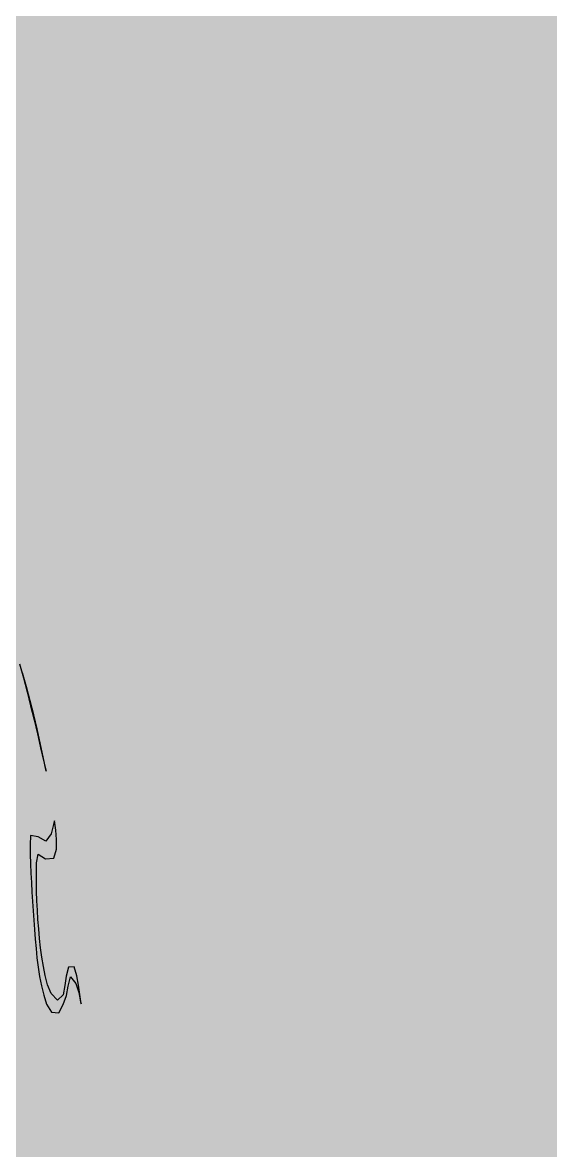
# Model space of a CAD drawing. Extents: x 0 to 1501, y 0 to 1747.
# Drawn here: x 132.99 to 141.03, y 1714.98 to 1732.16 of the extents above; entities that cross this region are included whole.
import ezdxf

# ---------------------------------------------------------------- set-up
doc = ezdxf.new("R2010")
doc.units = 0

msp = doc.modelspace()

# ---------------------------------------------------------------- hatches: boundary and pattern name
at = {"true_color": 0xf8f9fa}
msp.add_hatch(color=256, dxfattribs=at).paths.add_polyline_path([(0, 1747), (1280, 1747), (1280, 1027), (0, 1027)], flags=0)
at = {"true_color": 0xffffff}
msp.add_hatch(color=256, dxfattribs=at).paths.add_polyline_path([(0, 1747), (1280, 1747), (1280, 1681), (0, 1681)], flags=0)
at = {"true_color": 0x232323}
for points in [[(132.674, 1722.975), (132.818, 1722.81), (132.883, 1722.6), (132.944, 1722.389), (133.002, 1722.176), (133.058, 1721.964), (133.112, 1721.751), (133.164, 1721.537), (133.215, 1721.324), (133.265, 1721.11), (133.315, 1720.895), (133.348, 1720.755), (133.305, 1720.971), (133.259, 1721.186), (133.211, 1721.4), (133.159, 1721.614), (133.104, 1721.827), (133.047, 1722.039), (132.988, 1722.251), (132.926, 1722.462), (132.862, 1722.672), (132.77, 1722.867), (132.669, 1723.05), (132.653, 1723.269), (132.593, 1723.479), (132.517, 1723.685), (132.441, 1723.891), (132.363, 1724.097), (132.284, 1724.302), (132.204, 1724.507), (132.124, 1724.711), (132.044, 1724.916), (131.966, 1725.122), (131.892, 1725.329), (131.821, 1725.537), (131.757, 1725.747), (131.728, 1725.961), (131.79, 1726.146), (131.733, 1726.359), (131.663, 1726.567), (131.589, 1726.774), (131.51, 1726.979), (131.422, 1727.18), (131.354, 1727.318), (131.446, 1727.118), (131.531, 1726.915), (131.607, 1726.709), (131.648, 1726.495), (131.619, 1726.278), (131.601, 1726.077), (131.668, 1725.867), (131.746, 1725.662), (131.827, 1725.458), (131.907, 1725.253), (131.987, 1725.048), (132.067, 1724.843), (132.147, 1724.638), (132.226, 1724.433), (132.305, 1724.228), (132.384, 1724.023), (132.462, 1723.818), (132.54, 1723.612), (132.618, 1723.407), (132.658, 1723.193), (132.674, 1722.975)], [(133.225, 1719.489), (133.34, 1719.416), (133.466, 1719.431), (133.507, 1719.567), (133.507, 1719.711), (133.494, 1719.854), (133.477, 1719.997), (133.462, 1719.939), (133.425, 1719.801), (133.345, 1719.687), (133.225, 1719.755), (133.112, 1719.774), (133.103, 1719.632), (133.106, 1719.488), (133.111, 1719.344), (133.117, 1719.201), (133.124, 1719.057), (133.131, 1718.913), (133.14, 1718.77), (133.149, 1718.626), (133.16, 1718.483), (133.171, 1718.34), (133.182, 1718.196), (133.195, 1718.053), (133.209, 1717.91), (133.226, 1717.767), (133.248, 1717.625), (133.276, 1717.484), (133.311, 1717.344), (133.354, 1717.207), (133.428, 1717.084), (133.542, 1717.074), (133.607, 1717.202), (133.656, 1717.337), (133.686, 1717.478), (133.717, 1717.619), (133.801, 1717.519), (133.846, 1717.383), (133.873, 1717.242), (133.88, 1717.209), (133.862, 1717.352), (133.84, 1717.494), (133.814, 1717.635), (133.776, 1717.774), (133.688, 1717.77), (133.652, 1717.631), (133.634, 1717.489), (133.606, 1717.348), (133.521, 1717.264), (133.424, 1717.366), (133.371, 1717.5), (133.334, 1717.639), (133.306, 1717.78), (133.283, 1717.922), (133.264, 1718.064), (133.248, 1718.207), (133.235, 1718.35), (133.224, 1718.494), (133.215, 1718.637), (133.209, 1718.781), (133.204, 1718.925), (133.201, 1719.068), (133.2, 1719.212), (133.202, 1719.356), (133.225, 1719.489)]]:
    msp.add_hatch(color=256, dxfattribs=at).paths.add_polyline_path(points, flags=0)

# ---------------------------------------------------------------- linework, layer by layer
msp.add_lwpolyline([(132.944, 1722.389), (133.002, 1722.176), (133.058, 1721.964), (133.112, 1721.751), (133.164, 1721.537), (133.215, 1721.324), (133.265, 1721.11), (133.315, 1720.895), (133.348, 1720.755), (133.305, 1720.971), (133.259, 1721.186), (133.211, 1721.4), (133.159, 1721.614), (133.104, 1721.827), (133.047, 1722.039), (132.988, 1722.251)], dxfattribs=at)
msp.add_lwpolyline([(133.225, 1719.489), (133.34, 1719.416), (133.466, 1719.431), (133.507, 1719.567), (133.507, 1719.711), (133.494, 1719.854), (133.477, 1719.997), (133.462, 1719.939), (133.425, 1719.801), (133.345, 1719.687), (133.225, 1719.755), (133.112, 1719.774), (133.103, 1719.632), (133.106, 1719.488), (133.111, 1719.344), (133.117, 1719.201), (133.124, 1719.057), (133.131, 1718.913), (133.14, 1718.77), (133.149, 1718.626), (133.16, 1718.483), (133.171, 1718.34), (133.182, 1718.196), (133.195, 1718.053), (133.209, 1717.91), (133.226, 1717.767), (133.248, 1717.625), (133.276, 1717.484), (133.311, 1717.344), (133.354, 1717.207), (133.428, 1717.084), (133.542, 1717.074), (133.607, 1717.202), (133.656, 1717.337), (133.686, 1717.478), (133.717, 1717.619), (133.801, 1717.519), (133.846, 1717.383), (133.873, 1717.242), (133.88, 1717.209), (133.862, 1717.352), (133.84, 1717.494), (133.814, 1717.635), (133.776, 1717.774), (133.688, 1717.77), (133.652, 1717.631), (133.634, 1717.489), (133.606, 1717.348), (133.521, 1717.264), (133.424, 1717.366), (133.371, 1717.5), (133.334, 1717.639), (133.306, 1717.78), (133.283, 1717.922), (133.264, 1718.064), (133.248, 1718.207), (133.235, 1718.35), (133.224, 1718.494), (133.215, 1718.637), (133.209, 1718.781), (133.204, 1718.925), (133.201, 1719.068), (133.2, 1719.212), (133.202, 1719.356), (133.225, 1719.489)], close=True, dxfattribs=at)

doc.saveas('drawing.dxf')
